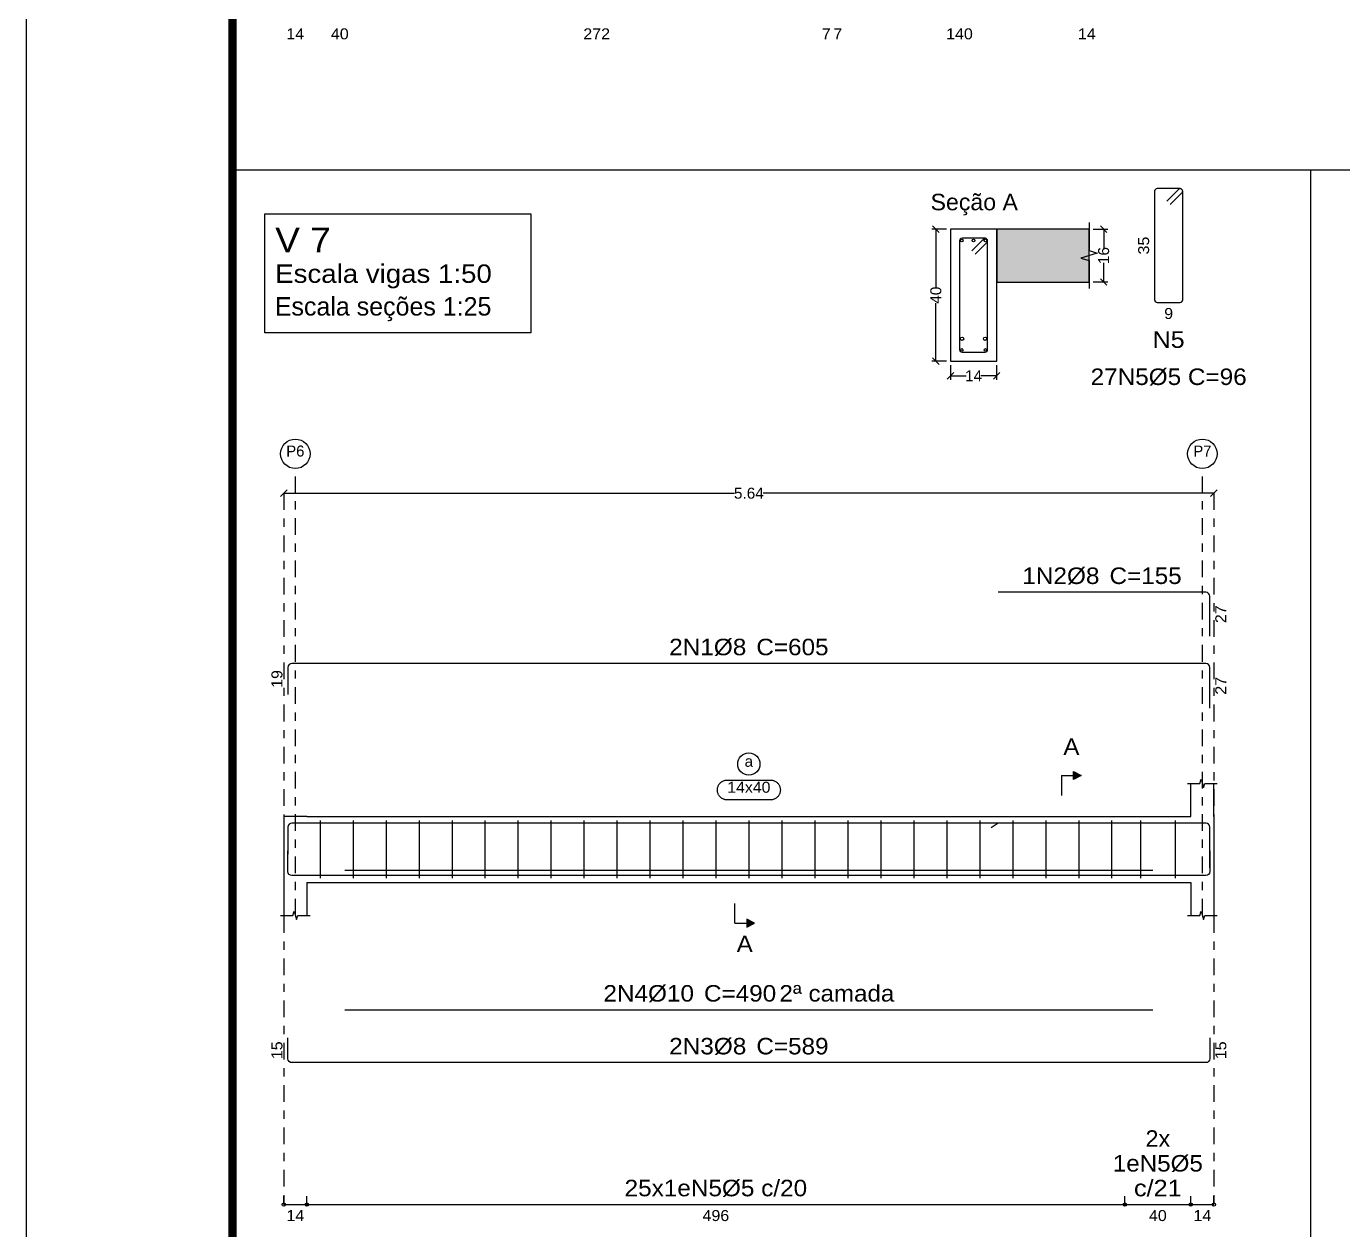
# Model space of a CAD drawing. Header units: centimetres. Extents: x 3194 to 3278, y -951 to -517.
# Drawn here: x 3194.32 to 3210.28, y -671.4 to -656.81 of the extents above; entities that cross this region are included whole.
import ezdxf
from ezdxf.enums import TextEntityAlignment as Align

# ---------------------------------------------------------------- set-up
doc = ezdxf.new("R2010")
doc.units = ezdxf.units.CM
doc.linetypes.add('CYPE_RAYAPUNTO', pattern=[0.4125, 0.2025, -0.105, 0, -0.105])
for name, color, linetype, lineweight in [('ARM_LONGITUDINAL_Ø10', 33, 'Continuous', 9), ('ARM_LONGITUDINAL_Ø8', 32, 'Continuous', 9), ('ARM_TRANSVERSAL_Ø5', 120, 'Continuous', 9), ('ELE_ARM_TRANS_TXT_EST', 7, 'Continuous', 9), ('ELE_CONT_NOS', 7, 'Continuous', 9), ('ELE_CONT_VIG_CONCRETO', 7, 'Continuous', 9), ('ELE_COT_COMPRIMENTO_PROJETADO', 8, 'Continuous', 0), ('ELE_COT_COT_ANCORAGENS', 8, 'Continuous', 0), ('ELE_COT_COT_EST', 8, 'Continuous', 0), ('ELE_COT_COT_LIN_APOIOS', 8, 'CYPE_RAYAPUNTO', 0), ('ELE_COT_TEXTOS_ESTRIBOS', 8, 'Continuous', 0), ('ELE_REF_COT_LIN_AUX_COTA', 8, 'CYPE_RAYAPUNTO', 9), ('ELE_REF_LINHAS_MARCAS_PLANTA', 8, 'Continuous', 9), ('ELE_REF_MARCAS_PLANTA', 8, 'Continuous', 9), ('ELE_REF_REF_ESCALA', 3, 'Continuous', 9), ('ELE_REF_REF_NOME', 8, 'Continuous', 9), ('ELE_REF_REF_REFERENCIA', 8, 'Continuous', 9), ('ELE_REF_TEXTO_REF_NOME', 8, 'Continuous', 9), ('ELE_REF_TEXTO_REF_REFERENCIA', 8, 'Continuous', 9), ('POR_ARM_LONG_ARM_TEXTOS', 7, 'Continuous', 9), ('POR_ARM_LONG_TXT_COMP', 7, 'Continuous', 9), ('POR_ARM_LONG_TXT_IND_LAYER_ARM_LONG', 7, 'Continuous', 9), ('SEC_CONT_LAJES_CORTE', 8, 'Continuous', 9), ('SEC_CONT_VIG_CONCRETO_CORTE', 7, 'Continuous', 9), ('SEC_COTAS_SEC_DIM_VIGA', 8, 'Continuous', 0), ('SEC_COTAS_TEXTOS_DETALHE_ESTRIBOS', 8, 'Continuous', 0), ('SEC_REF_TXT_NOMES', 2, 'Continuous', 9), ('SEC_REF_TXT_POSICOES_ARM_ESTRIBOS', 7, 'Continuous', 9)]:
    doc.layers.add(name, color=color, linetype=linetype, lineweight=lineweight)
doc.layers.add('ARQ-FOLHA', color=7, linetype='Continuous')
doc.layers.add('COTA CYPE', color=31, linetype='Continuous')
doc.styles.add('CYPETXT', font='arial.ttf', dxfattribs={"height": 0.2})
doc.styles.add('CYPETXT_0.2', font='arial.ttf', dxfattribs={"height": 0.133333})
doc.dimstyles.new('cype_oblique', dxfattribs={"dimtxt": 0.18, "dimasz": 0.18, "dimexe": 0.05, "dimexo": 0.05, "dimgap": 0, "dimtad": 0, "dimdec": 4, "dimzin": 0, "dimdsep": 46, "dimtxsty": 'CYPETXT_0.2', "dimblk": 'OBLIQUE', "dimtsz": 0.04, "dimcen": 0.09, "dimadec": 0, "dimazin": 0, "dimtfac": 1, "dimtdec": 4, "dimtofl": 0, "dimtmove": 2, "dimatfit": 3, "dimfxl": 1, "dimtolj": 1, "dimtzin": 0, "dimarcsym": 0})

# ---------------------------------------------------------------- blocks, each defined once
blk = doc.blocks.new('*D1581')
at = {"layer": 'Defpoints', "color": 0, "transparency": 16777216}
for p in [(3205.527, -660.87), (3206.087, -660.87), (3206.087, -661.048)]:
    blk.add_point(p, dxfattribs=at)
at = {"layer": 'SEC_COTAS_SEC_DIM_VIGA', "color": 0, "lineweight": -2, "transparency": 16777216}
for p, q in [((3205.487, -661.088), (3205.567, -661.008)), ((3205.527, -660.92), (3205.527, -661.098)), ((3205.527, -661.048), (3205.718, -661.048)), ((3206.087, -661.048), (3205.896, -661.048)), ((3206.047, -661.088), (3206.127, -661.008)), ((3206.087, -660.92), (3206.087, -661.098))]:
    blk.add_line(p, q, dxfattribs=at)
at = {"layer": 'SEC_COTAS_SEC_DIM_VIGA', "color": 0, "transparency": 16777216, "insert": (3205.807, -661.048), "char_height": 0.1333, "attachment_point": 5, "style": 'CYPETXT_0.2'}
blk.add_mtext('\\A1;14', dxfattribs=at)
blk = doc.blocks.new('_OBLIQUE')
at = {"color": 0, "linetype": 'ByBlock'}
blk.add_line((-0.5, -0.5), (0.5, 0.5), dxfattribs=at)
blk = doc.blocks.new('*D1582')
at = {"layer": 'Defpoints', "color": 0, "transparency": 16777216}
for p in [(3205.35, -659.27), (3205.527, -659.27), (3205.527, -660.87)]:
    blk.add_point(p, dxfattribs=at)
at = {"layer": 'SEC_COTAS_SEC_DIM_VIGA', "color": 0, "lineweight": -2, "transparency": 16777216}
for p, q in [((3205.477, -659.27), (3205.3, -659.27)), ((3205.39, -659.31), (3205.31, -659.23)), ((3205.35, -659.27), (3205.35, -659.972)), ((3205.35, -660.87), (3205.35, -660.168)), ((3205.477, -660.87), (3205.3, -660.87)), ((3205.39, -660.91), (3205.31, -660.83))]:
    blk.add_line(p, q, dxfattribs=at)
at = {"layer": 'SEC_COTAS_SEC_DIM_VIGA', "color": 0, "transparency": 16777216, "insert": (3205.35, -660.07), "char_height": 0.1333, "attachment_point": 5, "rotation": 90, "style": 'CYPETXT_0.2'}
blk.add_mtext('\\A1;40', dxfattribs=at)
blk = doc.blocks.new('*D1583')
at = {"layer": 'Defpoints', "color": 0, "transparency": 16777216}
for p in [(3207.207, -659.27), (3207.385, -659.27), (3207.207, -659.91)]:
    blk.add_point(p, dxfattribs=at)
at = {"layer": 'SEC_COTAS_SEC_DIM_VIGA', "color": 0, "lineweight": -2, "transparency": 16777216}
for p, q in [((3207.257, -659.27), (3207.435, -659.27)), ((3207.425, -659.31), (3207.345, -659.23)), ((3207.385, -659.27), (3207.385, -659.501)), ((3207.385, -659.91), (3207.385, -659.68)), ((3207.257, -659.91), (3207.435, -659.91)), ((3207.425, -659.95), (3207.345, -659.87))]:
    blk.add_line(p, q, dxfattribs=at)
at = {"layer": 'SEC_COTAS_SEC_DIM_VIGA', "color": 0, "transparency": 16777216, "insert": (3207.385, -659.59), "char_height": 0.1333, "attachment_point": 5, "rotation": 90, "style": 'CYPETXT_0.2'}
blk.add_mtext('\\A1;16', dxfattribs=at)
blk = doc.blocks.new('*D1584')
at = {"layer": 'Defpoints', "color": 0, "transparency": 16777216}
for p in [(3197.442, -662.471), (3197.442, -662.471), (3208.722, -662.471)]:
    blk.add_point(p, dxfattribs=at)
at = {"layer": 'ELE_COT_COMPRIMENTO_PROJETADO', "color": 0, "lineweight": -2, "transparency": 16777216}
for p, q in [((3197.402, -662.511), (3197.482, -662.431)), ((3197.442, -662.471), (3202.909, -662.471)), ((3208.722, -662.471), (3203.255, -662.471)), ((3208.682, -662.511), (3208.762, -662.431))]:
    blk.add_line(p, q, dxfattribs=at)
at = {"layer": 'ELE_COT_COMPRIMENTO_PROJETADO', "color": 0, "transparency": 16777216, "insert": (3203.082, -662.471), "char_height": 0.1333, "attachment_point": 5, "style": 'CYPETXT_0.2'}
blk.add_mtext('\\A1;5.64', dxfattribs=at)
blk = doc.blocks.new('FOLHA A1')
at = {"layer": 'ARQ-FOLHA'}
blk.add_line((0, 0), (0, -594), dxfattribs=at)
at = {"layer": 'ARQ-FOLHA', "const_width": 1}
blk.add_lwpolyline([(25, -10), (25, -584), (831, -584), (831, -10), (25, -10)], dxfattribs=at)

msp = doc.modelspace()

# ---------------------------------------------------------------- hatches: boundary and pattern name
at = {"layer": 'ELE_REF_LINHAS_MARCAS_PLANTA'}
for points in [[(3207.01764, -665.94062), (3207.01764, -665.84462), (3207.11364, -665.89262)], [(3203.05585, -667.63462), (3203.05585, -667.73062), (3203.15185, -667.68262)]]:
    msp.add_hatch(color=256, dxfattribs=at).paths.add_polyline_path(points)
at = {"layer": 'SEC_CONT_LAJES_CORTE', "true_color": 0xdad7d3}
msp.add_hatch(color=254, dxfattribs=at).paths.add_polyline_path([(3207.20734, -659.27036), (3206.08734, -659.27036), (3206.08734, -659.91036), (3207.20734, -659.91036)])

# ---------------------------------------------------------------- linework, layer by layer
for p, q in [((3259.9194, -658.55377), (3196.8194, -658.55377)), ((3209.89338, -658.55377), (3209.89338, -672.35504))]:
    msp.add_line(p, q)
at = {"layer": 'ARM_LONGITUDINAL_Ø10'}
for points in [[(3198.18185, -667.03962), (3207.98185, -667.03962)], [(3198.18185, -668.73262), (3207.98185, -668.73262)]]:
    msp.add_lwpolyline(points, dxfattribs=at)
for centre in [(3205.66734, -660.59836), (3205.94734, -660.59836)]:
    msp.add_circle(centre, 0.02, dxfattribs=at)
at = {"layer": 'ARM_LONGITUDINAL_Ø8'}
msp.add_line((3206.10543, -666.46962), (3206.02181, -666.52445), dxfattribs=at)
for points in [[(3208.67185, -664.2044), (3208.67185, -663.71882), (3208.66819, -663.70045), (3208.65779, -663.68488), (3208.64222, -663.67447), (3208.62385, -663.67082), (3206.10543, -663.67082)], [(3208.67185, -665.07514), (3208.67185, -664.58257), (3208.66819, -664.56421), (3208.65779, -664.54863), (3208.64222, -664.53823), (3208.62385, -664.53457), (3197.53985, -664.53457), (3197.52148, -664.53823), (3197.50591, -664.54863), (3197.4955, -664.56421), (3197.49185, -664.58257), (3197.49185, -664.90999)], [(3208.67185, -667.01018), (3208.67185, -666.51762), (3208.66819, -666.49925), (3208.65779, -666.48368), (3208.64222, -666.47327), (3208.62385, -666.46962), (3197.53985, -666.46962), (3197.52148, -666.47327), (3197.50591, -666.48368), (3197.4955, -666.49925), (3197.49185, -666.51762), (3197.49185, -666.84503)], [(3208.67185, -667.0032), (3208.67185, -666.51762), (3208.66819, -666.49925), (3208.65779, -666.48368), (3208.64222, -666.47327), (3208.62385, -666.46962), (3206.10543, -666.46962)], [(3208.67185, -666.80562), (3208.67185, -667.05762), (3208.66819, -667.07599), (3208.65779, -667.09156), (3208.64222, -667.10196), (3208.62385, -667.10562), (3197.53985, -667.10562), (3197.52148, -667.10196), (3197.50591, -667.09156), (3197.4955, -667.07599), (3197.49185, -667.05762), (3197.49185, -666.80562)], [(3208.67185, -669.07262), (3208.67185, -669.32462), (3208.66819, -669.34299), (3208.65779, -669.35856), (3208.64222, -669.36896), (3208.62385, -669.37262), (3197.53985, -669.37262), (3197.52148, -669.36896), (3197.50591, -669.35856), (3197.4955, -669.34299), (3197.49185, -669.32462), (3197.49185, -669.07262)]]:
    msp.add_lwpolyline(points, dxfattribs=at)
for centre in [(3205.66334, -659.40636), (3205.80734, -659.40636), (3205.95134, -659.40636), (3205.66334, -660.73436), (3205.95134, -660.73436)]:
    msp.add_circle(centre, 0.016, dxfattribs=at)
at = {"layer": 'ARM_TRANSVERSAL_Ø5'}
for p, q in [((3197.88185, -666.43762), (3197.88185, -667.13762)), ((3198.28185, -666.43762), (3198.28185, -667.13762)), ((3198.68185, -666.43762), (3198.68185, -667.13762)), ((3199.08185, -666.43762), (3199.08185, -667.13762)), ((3199.48185, -666.43762), (3199.48185, -667.13762)), ((3199.88185, -666.43762), (3199.88185, -667.13762)), ((3200.28185, -666.43762), (3200.28185, -667.13762)), ((3200.68185, -666.43762), (3200.68185, -667.13762)), ((3201.08185, -666.43762), (3201.08185, -667.13762)), ((3201.48185, -666.43762), (3201.48185, -667.13762)), ((3201.88185, -666.43762), (3201.88185, -667.13762)), ((3202.28185, -666.43762), (3202.28185, -667.13762)), ((3202.68185, -666.43762), (3202.68185, -667.13762)), ((3203.08185, -666.43762), (3203.08185, -667.13762)), ((3203.48185, -666.43762), (3203.48185, -667.13762)), ((3203.88185, -666.43762), (3203.88185, -667.13762)), ((3204.28185, -666.43762), (3204.28185, -667.13762)), ((3204.68185, -666.43762), (3204.68185, -667.13762)), ((3205.08185, -666.43762), (3205.08185, -667.13762)), ((3205.48185, -666.43762), (3205.48185, -667.13762)), ((3205.88185, -666.43762), (3205.88185, -667.13762)), ((3206.28185, -666.43762), (3206.28185, -667.13762)), ((3206.68185, -666.43762), (3206.68185, -667.13762)), ((3207.08185, -666.43762), (3207.08185, -667.13762)), ((3207.48185, -666.43762), (3207.48185, -667.13762)), ((3207.83185, -666.43762), (3207.83185, -667.13762)), ((3208.25185, -666.43762), (3208.25185, -667.13762))]:
    msp.add_line(p, q, dxfattribs=at)
for points in [[(3208.19284, -658.97138), (3208.33426, -658.82996), (3208.33799, -658.82542), (3208.34077, -658.82023), (3208.34247, -658.8146), (3208.34305, -658.80875), (3208.34247, -658.8029), (3208.34077, -658.79727), (3208.33799, -658.79208), (3208.33426, -658.78754), (3208.32972, -658.78381), (3208.32453, -658.78103), (3208.3189, -658.77933), (3208.31305, -658.77875), (3208.03305, -658.77875), (3208.02157, -658.78103), (3208.01184, -658.78754), (3208.00533, -658.79727), (3208.00305, -658.80875), (3208.00305, -660.12875), (3208.00533, -660.14023), (3208.01184, -660.14996), (3208.02157, -660.15647), (3208.03305, -660.15875), (3208.31305, -660.15875), (3208.32453, -660.15647), (3208.33426, -660.14996), (3208.34077, -660.14023), (3208.34305, -660.12875), (3208.34305, -658.80875), (3208.34247, -658.8029), (3208.34077, -658.79727), (3208.33799, -658.79208), (3208.33426, -658.78754), (3208.32972, -658.78381), (3208.32453, -658.78103), (3208.3189, -658.77933), (3208.31305, -658.77875), (3208.30836, -658.77912), (3208.30378, -658.78022), (3208.29943, -658.78202), (3208.29542, -658.78448), (3208.29184, -658.78754), (3208.15042, -658.92896)], [(3205.82713, -659.57299), (3205.96855, -659.43157), (3205.97228, -659.42702), (3205.97505, -659.42184), (3205.97676, -659.41621), (3205.97734, -659.41036), (3205.97676, -659.4045), (3205.97505, -659.39888), (3205.97228, -659.39369), (3205.96855, -659.38914), (3205.96401, -659.38541), (3205.95882, -659.38264), (3205.95319, -659.38093), (3205.94734, -659.38036), (3205.66734, -659.38036), (3205.65586, -659.38264), (3205.64613, -659.38914), (3205.63962, -659.39888), (3205.63734, -659.41036), (3205.63734, -660.73036), (3205.63962, -660.74184), (3205.64613, -660.75157), (3205.65586, -660.75807), (3205.66734, -660.76036), (3205.94734, -660.76036), (3205.95882, -660.75807), (3205.96855, -660.75157), (3205.97505, -660.74184), (3205.97734, -660.73036), (3205.97734, -659.41036), (3205.97676, -659.4045), (3205.97505, -659.39888), (3205.97228, -659.39369), (3205.96855, -659.38914), (3205.96401, -659.38541), (3205.95882, -659.38264), (3205.95319, -659.38093), (3205.94734, -659.38036), (3205.94265, -659.38073), (3205.93807, -659.38183), (3205.93372, -659.38363), (3205.9297, -659.38609), (3205.92613, -659.38914), (3205.7847, -659.53057)]]:
    msp.add_lwpolyline(points, dxfattribs=at)
at = {"layer": 'COTA CYPE'}
msp.add_lwpolyline([(3197.21244, -659.0823), (3200.43885, -659.0823), (3200.43885, -660.52578), (3197.21244, -660.52578)], close=True, dxfattribs=at)
at = {"layer": 'ELE_CONT_NOS'}
for p, q in [((3208.44185, -666.38762), (3208.44185, -665.98762)), ((3208.72185, -666.38762), (3208.72185, -665.98762)), ((3197.44185, -667.18762), (3197.44185, -667.58762)), ((3197.72185, -667.18762), (3197.72185, -667.58762)), ((3208.44185, -667.18762), (3208.44185, -667.58762)), ((3208.72185, -667.18762), (3208.72185, -667.58762))]:
    msp.add_line(p, q, dxfattribs=at)
for points in [[(3208.40185, -665.98762), (3208.55185, -665.98762), (3208.56685, -665.93762), (3208.59685, -666.03762), (3208.61185, -665.98762), (3208.76185, -665.98762)], [(3197.72185, -666.38762), (3197.44185, -666.38762), (3197.44185, -667.18762)], [(3208.72185, -666.38762), (3208.72185, -667.18762)], [(3197.40185, -667.58762), (3197.55185, -667.58762), (3197.56685, -667.53762), (3197.59685, -667.63762), (3197.61185, -667.58762), (3197.76185, -667.58762)], [(3208.40185, -667.58762), (3208.55185, -667.58762), (3208.56685, -667.53762), (3208.59685, -667.63762), (3208.61185, -667.58762), (3208.76185, -667.58762)]]:
    msp.add_lwpolyline(points, dxfattribs=at)
at = {"layer": 'ELE_CONT_VIG_CONCRETO'}
for p, q in [((3197.72185, -666.38762), (3208.44185, -666.38762)), ((3197.72185, -667.18762), (3208.44185, -667.18762))]:
    msp.add_line(p, q, dxfattribs=at)
at = {"layer": 'ELE_COT_COT_EST'}
for p, q in [((3197.44185, -671.09262), (3197.44185, -670.99262)), ((3197.72185, -671.09262), (3197.72185, -670.99262)), ((3207.64185, -671.09262), (3207.64185, -670.99262)), ((3208.44185, -671.09262), (3208.44185, -670.99262))]:
    msp.add_line(p, q, dxfattribs=at)
for points in [[(3197.44185, -671.09262), (3197.72185, -671.09262), (3197.72185, -670.99262)], [(3197.72185, -671.09262), (3207.64185, -671.09262), (3207.64185, -670.99262)], [(3207.64185, -671.09262), (3208.44185, -671.09262), (3208.44185, -670.99262)], [(3208.44185, -671.09262), (3208.72185, -671.09262), (3208.72185, -670.99262)]]:
    msp.add_lwpolyline(points, dxfattribs=at)
for centre in [(3197.44185, -671.09262), (3197.72185, -671.09262), (3197.72185, -671.09262), (3207.64185, -671.09262), (3207.64185, -671.09262), (3208.44185, -671.09262), (3208.44185, -671.09262), (3208.72185, -671.09262)]:
    msp.add_circle(centre, 0.02, dxfattribs=at)
at = {"layer": 'ELE_COT_COT_LIN_APOIOS'}
for p, q in [((3197.44185, -662.47082), (3197.44185, -671.09262)), ((3208.72185, -662.47082), (3208.72185, -671.09262))]:
    msp.add_line(p, q, dxfattribs=at)
at = {"layer": 'ELE_REF_COT_LIN_AUX_COTA'}
for p, q in [((3197.58185, -662.47082), (3197.58185, -662.17082)), ((3208.58185, -662.47082), (3208.58185, -662.17082)), ((3197.58185, -667.58762), (3197.58185, -662.47082)), ((3208.58185, -667.58762), (3208.58185, -662.47082))]:
    msp.add_line(p, q, dxfattribs=at)
at = {"layer": 'ELE_REF_LINHAS_MARCAS_PLANTA'}
for p, q in [((3206.87364, -665.89262), (3206.87364, -666.13262)), ((3206.87364, -665.89262), (3207.01764, -665.89262)), ((3202.91185, -667.68262), (3202.91185, -667.44262)), ((3202.91185, -667.68262), (3203.05585, -667.68262))]:
    msp.add_line(p, q, dxfattribs=at)
for points in [[(3207.01764, -665.94062), (3207.01764, -665.84462), (3207.11364, -665.89262)], [(3203.05585, -667.63462), (3203.05585, -667.73062), (3203.15185, -667.68262)]]:
    msp.add_lwpolyline(points, close=True, dxfattribs=at)
at = {"layer": 'ELE_REF_REF_NOME'}
msp.add_lwpolyline([(3203.34385, -665.94762), (3203.35186, -665.94789), (3203.35984, -665.94869), (3203.36775, -665.95002), (3203.37555, -665.95188), (3203.38321, -665.95426), (3203.39069, -665.95714), (3203.39797, -665.96051), (3203.405, -665.96437), (3203.41176, -665.96868), (3203.41822, -665.97344), (3203.42434, -665.97862), (3203.43011, -665.98419), (3203.43548, -665.99014), (3203.44045, -665.99644), (3203.44499, -666.00305), (3203.44908, -666.00995), (3203.4527, -666.01711), (3203.45583, -666.02449), (3203.45846, -666.03206), (3203.46058, -666.0398), (3203.46217, -666.04766), (3203.46324, -666.05561), (3203.46378, -666.06361), (3203.46378, -666.07163), (3203.46324, -666.07963), (3203.46217, -666.08758), (3203.46058, -666.09544), (3203.45846, -666.10317), (3203.45583, -666.11075), (3203.4527, -666.11813), (3203.44908, -666.12529), (3203.44499, -666.13219), (3203.44045, -666.1388), (3203.43548, -666.14509), (3203.43011, -666.15104), (3203.42434, -666.15662), (3203.41822, -666.16179), (3203.41176, -666.16655), (3203.405, -666.17087), (3203.39797, -666.17472), (3203.39069, -666.1781), (3203.38321, -666.18098), (3203.37555, -666.18335), (3203.36775, -666.18521), (3203.35984, -666.18655), (3203.35186, -666.18735), (3203.34385, -666.18762), (3202.81985, -666.18762), (3202.81183, -666.18735), (3202.80385, -666.18655), (3202.79594, -666.18521), (3202.78814, -666.18335), (3202.78048, -666.18098), (3202.773, -666.1781), (3202.76573, -666.17472), (3202.75869, -666.17087), (3202.75193, -666.16655), (3202.74548, -666.16179), (3202.73935, -666.15662), (3202.73359, -666.15104), (3202.72821, -666.14509), (3202.72324, -666.1388), (3202.7187, -666.13219), (3202.71461, -666.12529), (3202.711, -666.11813), (3202.70786, -666.11075), (3202.70523, -666.10317), (3202.70312, -666.09544), (3202.70152, -666.08758), (3202.70045, -666.07963), (3202.69991, -666.07163), (3202.69991, -666.06361), (3202.70045, -666.05561), (3202.70152, -666.04766), (3202.70312, -666.0398), (3202.70523, -666.03206), (3202.70786, -666.02449), (3202.711, -666.01711), (3202.71461, -666.00995), (3202.7187, -666.00305), (3202.72324, -665.99644), (3202.72821, -665.99014), (3202.73359, -665.98419), (3202.73935, -665.97862), (3202.74548, -665.97344), (3202.75193, -665.96868), (3202.75869, -665.96437), (3202.76573, -665.96051), (3202.773, -665.95714), (3202.78048, -665.95426), (3202.78814, -665.95188), (3202.79594, -665.95002), (3202.80385, -665.94869), (3202.81183, -665.94789), (3202.81985, -665.94762), (3203.34385, -665.94762)], close=True, dxfattribs=at)
msp.add_circle((3203.08185, -665.75291), 0.13471, dxfattribs=at)
at = {"layer": 'ELE_REF_REF_REFERENCIA'}
for centre in [(3197.58185, -661.99242), (3208.58185, -661.99242)]:
    msp.add_circle(centre, 0.17839, dxfattribs=at)
at = {"layer": 'SEC_CONT_LAJES_CORTE', "color": 254, "true_color": 0xdad7d3}
msp.add_lwpolyline([(3207.20734, -659.27036), (3206.08734, -659.27036), (3206.08734, -659.91036), (3207.20734, -659.91036)], close=True, dxfattribs=at)
at = {"layer": 'SEC_CONT_LAJES_CORTE'}
for points in [[(3207.20734, -659.27036), (3206.08734, -659.27036), (3206.08734, -659.91036), (3207.20734, -659.91036)], [(3207.20734, -659.19036), (3207.20734, -659.53036), (3207.30734, -659.56036), (3207.10734, -659.62036), (3207.20734, -659.65036), (3207.20734, -659.99036)]]:
    msp.add_lwpolyline(points, dxfattribs=at)
at = {"layer": 'SEC_CONT_VIG_CONCRETO_CORTE'}
msp.add_lwpolyline([(3206.08734, -659.27036), (3205.52734, -659.27036), (3205.52734, -660.87036), (3206.08734, -660.87036), (3206.08734, -659.27036)], close=True, dxfattribs=at)

# ---------------------------------------------------------------- block references
at = {"layer": 'ARQ-FOLHA', "xscale": 0.1, "yscale": 0.1, "zscale": 0.1}
msp.add_blockref('FOLHA A1', (3194.3194, -641.84247), dxfattribs=at)

# ---------------------------------------------------------------- texts
at = {"layer": 'COTA CYPE', "style": 'CYPETXT', "width": 1.080185}
msp.add_text('V 7', height=0.297399, dxfattribs=at).set_placement((3197.33785, -659.54907), (3198.01146, -659.54907), align=Align.FIT)
at = {"layer": 'ELE_ARM_TRANS_TXT_EST', "style": 'CYPETXT'}
for s, width, p, p2 in [('2x', 1.016644, (3207.89185, -670.39262), (3208.19185, -670.39262)), ('1eN5%%c5', 1.049339, (3207.49585, -670.69262), (3208.58785, -670.69262)), ('25x1eN5%%c5 c/20', 1.055863, (3201.57485, -670.99262), (3203.78885, -670.99262)), ('c/21', 1.096376, (3207.75235, -670.99262), (3208.33135, -670.99262))]:
    msp.add_text(s, height=0.2, dxfattribs=dict(at, width=width)).set_placement(p, p2, align=Align.FIT)
at = {"layer": 'ELE_COT_COT_ANCORAGENS', "style": 'CYPETXT', "width": 1.042546}
for s, p, p2 in [('27', (3208.87185, -664.04561), (3208.87185, -663.82961)), ('19', (3197.42518, -664.83028), (3197.42518, -664.61428)), ('27', (3208.87185, -664.91285), (3208.87185, -664.69685)), ('15', (3197.42518, -669.33062), (3197.42518, -669.11462)), ('15', (3208.87185, -669.33062), (3208.87185, -669.11462))]:
    msp.add_text(s, height=0.133333, rotation=90, dxfattribs=at).set_placement(p, p2, align=Align.FIT)
at = {"layer": 'ELE_COT_TEXTOS_ESTRIBOS', "style": 'CYPETXT', "width": 1.042546}
for s, height, p, p2 in [('14', 0.133333, (3197.47295, -656.96909), (3197.68895, -656.96909)), ('40', 0.133333, (3198.01295, -656.96909), (3198.22895, -656.96909)), ('272', 0.133333, (3201.07395, -656.96909), (3201.39795, -656.96909)), ('7', 0.13333, (3203.96695, -656.96909), (3204.07495, -656.96909)), ('7', 0.13333, (3204.10695, -656.96909), (3204.21495, -656.96909)), ('140', 0.133333, (3205.47395, -656.96909), (3205.79795, -656.96909)), ('14', 0.133333, (3207.07295, -656.96909), (3207.28895, -656.96909)), ('14', 0.133333, (3197.47385, -671.29262), (3197.68985, -671.29262)), ('496', 0.133333, (3202.51985, -671.29262), (3202.84385, -671.29262)), ('40', 0.133333, (3207.93385, -671.29262), (3208.14985, -671.29262)), ('14', 0.133333, (3208.47385, -671.29262), (3208.68985, -671.29262))]:
    msp.add_text(s, height=height, dxfattribs=at).set_placement(p, p2, align=Align.FIT)
at = {"layer": 'ELE_REF_MARCAS_PLANTA', "style": 'CYPETXT', "width": 1.044083}
for p, p2 in [((3206.89614, -665.64262), (3207.09114, -665.64262)), ((3202.93435, -668.03262), (3203.12935, -668.03262))]:
    msp.add_text('A', height=0.2, dxfattribs=at).set_placement(p, p2, align=Align.FIT)
at = {"layer": 'ELE_REF_REF_ESCALA', "style": 'CYPETXT'}
for s, width, p, p2 in [('Escala vigas 1:50', 1.075389, (3197.33785, -659.92082), (3199.96426, -659.92082)), ('Escala seções 1:25', 0.971968, (3197.33298, -660.31694), (3199.95938, -660.31694))]:
    msp.add_text(s, height=0.2230494, dxfattribs=dict(at, width=width)).set_placement(p, p2, align=Align.FIT)
at = {"layer": 'ELE_REF_TEXTO_REF_NOME', "style": 'CYPETXT'}
for s, height, width, p, p2 in [('a', 0.13333, 0.984627, (3203.03085, -665.78625), (3203.13285, -665.78625)), ('14x40', 0.133333, 1.032505, (3202.81985, -666.10095), (3203.34385, -666.10095))]:
    msp.add_text(s, height=height, dxfattribs=dict(at, width=width)).set_placement(p, p2, align=Align.FIT)
at = {"layer": 'ELE_REF_TEXTO_REF_REFERENCIA', "style": 'CYPETXT', "width": 0.965629}
for s, p, p2 in [('P6', (3197.47185, -662.02576), (3197.69185, -662.02576)), ('P7', (3208.47185, -662.02576), (3208.69185, -662.02576))]:
    msp.add_text(s, height=0.133333, dxfattribs=at).set_placement(p, p2, align=Align.FIT)
at = {"layer": 'POR_ARM_LONG_ARM_TEXTOS', "style": 'CYPETXT'}
for s, width, p, p2 in [('1N2%%c8', 1.057309, (3206.39814, -663.57082), (3207.33414, -663.57082)), ('2N1%%c8', 1.057309, (3202.11535, -664.43457), (3203.05135, -664.43457)), ('2N4%%c10', 1.055105, (3201.31835, -668.63262), (3202.41635, -668.63262)), ('2N3%%c8', 1.057309, (3202.11535, -669.27262), (3203.05135, -669.27262))]:
    msp.add_text(s, height=0.2, dxfattribs=dict(at, width=width)).set_placement(p, p2, align=Align.FIT)
at = {"layer": 'POR_ARM_LONG_TXT_COMP', "style": 'CYPETXT', "width": 1.053117}
for s, p, p2 in [(' C=155', (3207.37414, -663.57082), (3208.33114, -663.57082)), (' C=605', (3203.09135, -664.43457), (3204.04835, -664.43457)), (' C=490', (3202.45635, -668.63262), (3203.41335, -668.63262)), (' C=589', (3203.09135, -669.27262), (3204.04835, -669.27262))]:
    msp.add_text(s, height=0.2, dxfattribs=at).set_placement(p, p2, align=Align.FIT)
at = {"layer": 'POR_ARM_LONG_TXT_IND_LAYER_ARM_LONG', "style": 'CYPETXT', "width": 1.046284}
msp.add_text('2ª camada', height=0.2, dxfattribs=at).set_placement((3203.45335, -668.63262), (3204.84535, -668.63262), align=Align.FIT)
at = {"layer": 'SEC_COTAS_TEXTOS_DETALHE_ESTRIBOS', "style": 'CYPETXT', "width": 1.042546}
msp.add_text('35', height=0.133333, rotation=90, dxfattribs=at).set_placement((3207.93638, -659.57675), (3207.93638, -659.36075), align=Align.FIT)
msp.add_text('9', height=0.13333, dxfattribs=at).set_placement((3208.11905, -660.35875), (3208.22705, -660.35875), align=Align.FIT)
at = {"layer": 'SEC_REF_TXT_NOMES', "style": 'CYPETXT', "width": 1.002256}
msp.add_text('Seção A', height=0.2, dxfattribs=at).set_placement((3205.28586, -659.04106), (3206.34486, -659.04106), align=Align.FIT)
at = {"layer": 'SEC_REF_TXT_POSICOES_ARM_ESTRIBOS', "style": 'CYPETXT'}
for s, width, p, p2 in [('N5', 1.083541, (3207.97955, -660.70875), (3208.36655, -660.70875)), ('27N5%%c5 C=96', 1.055186, (3207.22655, -661.15875), (3209.11955, -661.15875))]:
    msp.add_text(s, height=0.2, dxfattribs=dict(at, width=width)).set_placement(p, p2, align=Align.FIT)

# ---------------------------------------------------------------- dimensions: what is measured, and where the dimension line sits
at = {"layer": 'ELE_COT_COMPRIMENTO_PROJETADO'}
dim = msp.add_aligned_dim(p1=(3208.72185, -662.47082), p2=(3197.44185, -662.47082), distance=0, text='5.64', dimstyle='cype_oblique', override={"dimexe": 0, "dimexo": 0}, dxfattribs=at)
dim.commit()
dim.dimension.update_dxf_attribs({"geometry": '*D1584', "text_midpoint": (3203.08185, -662.47082)})
at = {"layer": 'SEC_COTAS_SEC_DIM_VIGA'}
for p1, p2, distance, text, picture, middle in [((3205.52734, -660.87036), (3205.52734, -659.27036), 0.17733, '40', '*D1582', (3205.35001, -660.07036)), ((3207.20734, -659.91036), (3207.20734, -659.27036), -0.17733, '16', '*D1583', (3207.38467, -659.59036)), ((3205.52734, -660.87036), (3206.08734, -660.87036), -0.17733, '14', '*D1581', (3205.80734, -661.04769))]:
    dim = msp.add_aligned_dim(p1=p1, p2=p2, distance=distance, text=text, dimstyle='cype_oblique', dxfattribs=at)
    dim.commit()
    dim.dimension.update_dxf_attribs({"geometry": picture, "text_midpoint": middle})

doc.saveas('drawing.dxf')
